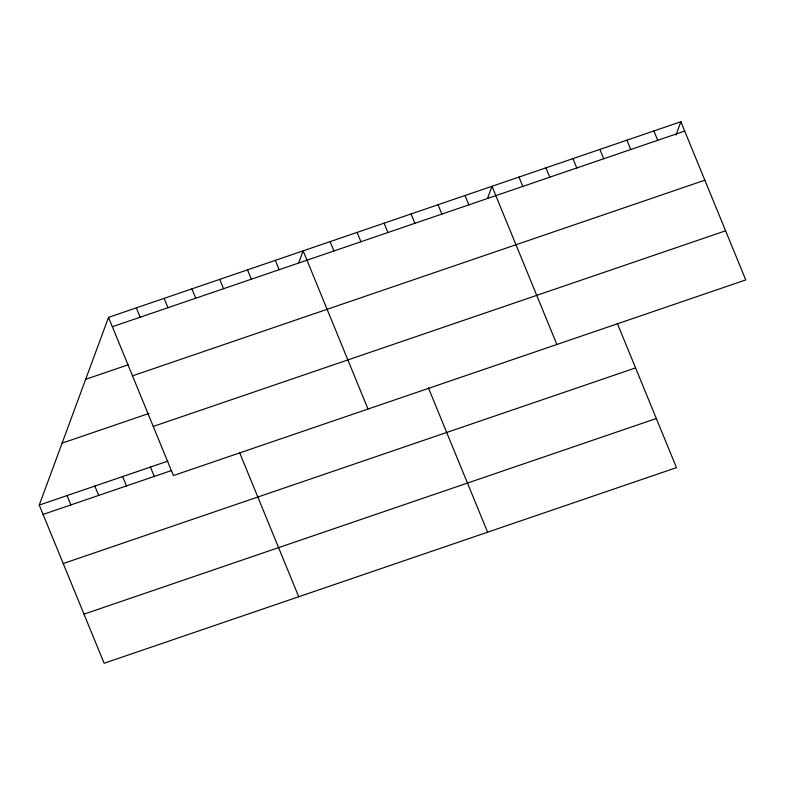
<?xml version="1.0" encoding="UTF-8"?>
<svg xmlns="http://www.w3.org/2000/svg" width="785" height="785" viewBox="0 0 785 785"><rect width="100%" height="100%" fill="white"/><g stroke="black" fill="none" stroke-linecap="round" stroke-linejoin="round"><path stroke-width="1.18" d="M617.255 323.253L676.474 467.634L104.13 663.266L39.25 505.069L108.526 317.366L680.87 121.734L745.75 279.931L173.406 475.563L108.526 317.366M298.634 263.014L303.128 250.847L368.008 409.044M487.505 198.458L491.999 186.29L556.879 344.487M675.973 135L680.87 121.734M112.363 326.717L684.706 131.075M85.663 379.312L128.524 364.662M132.508 375.838L704.851 180.197M62.113 443.132L148.983 413.44M153.261 426.441L725.605 230.81M39.25 505.069L167.823 461.129M43.087 514.42L171.66 470.48M63.232 563.542L635.565 367.91M83.985 614.155L656.329 418.513M653.885 130.948L657.722 140.299M626.901 140.172L630.738 149.523M599.926 149.395L603.753 158.747M572.942 158.619L576.779 167.97M545.958 167.843L549.794 177.194M518.983 177.067L522.81 186.418M465.014 195.514L468.851 204.865M438.03 204.738L441.867 214.089M411.055 213.962L414.882 223.303M384.071 223.175L387.908 232.527M428.384 387.81L487.603 532.191M357.087 232.399L360.923 241.751M330.102 241.623L333.939 250.974M275.329 260.355L279.156 269.697M247.53 269.854L251.357 279.205M219.721 279.352L223.558 288.703M191.923 288.86L195.759 298.212M239.513 452.376L298.722 596.757M164.124 298.359L167.961 307.71M136.325 307.867L140.162 317.209M150.445 467.065L154.282 476.416M122.646 476.564L126.483 485.915M94.848 486.072L98.684 495.423M67.049 495.57L70.885 504.922"/></g></svg>
